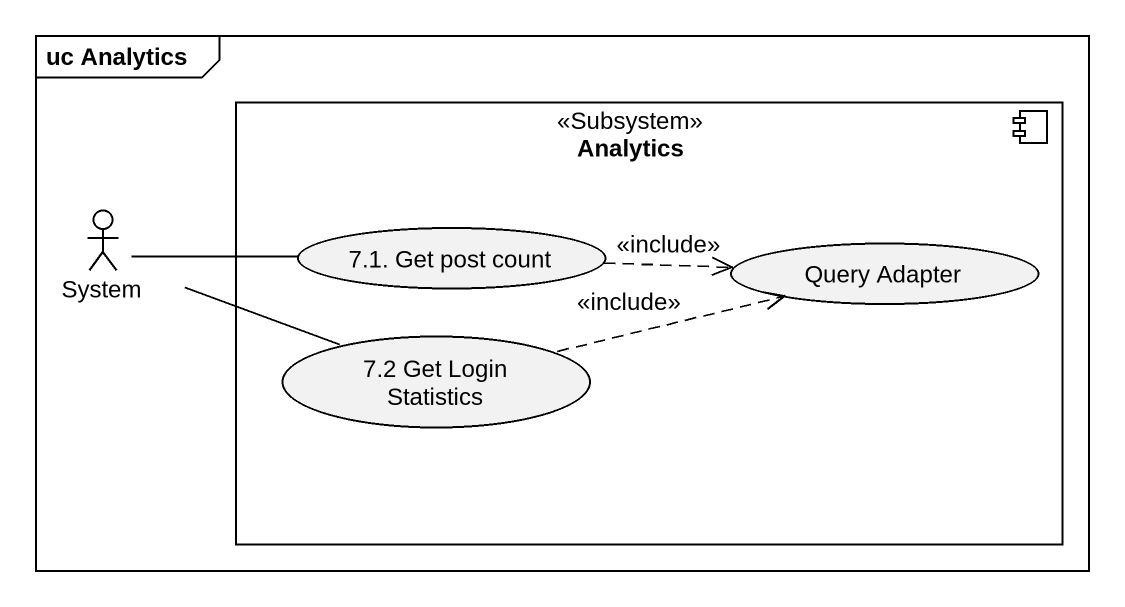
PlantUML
@startuml
mainframe uc Analytics
component Analytics <<Subsystem>> {
  usecase "7.1. Get post count" as u7_1_Get_post_count
  usecase "7.2 Get Login Statistics" as u7_2_Get_Login_Statistics
  usecase "Query Adapter" as Query_Adapter
}
actor System
System -right- u7_1_Get_post_count
System -right- u7_2_Get_Login_Statistics
u7_1_Get_post_count .right.> Query_Adapter : <<include>>
u7_2_Get_Login_Statistics .right.> Query_Adapter : <<include>>
@enduml
